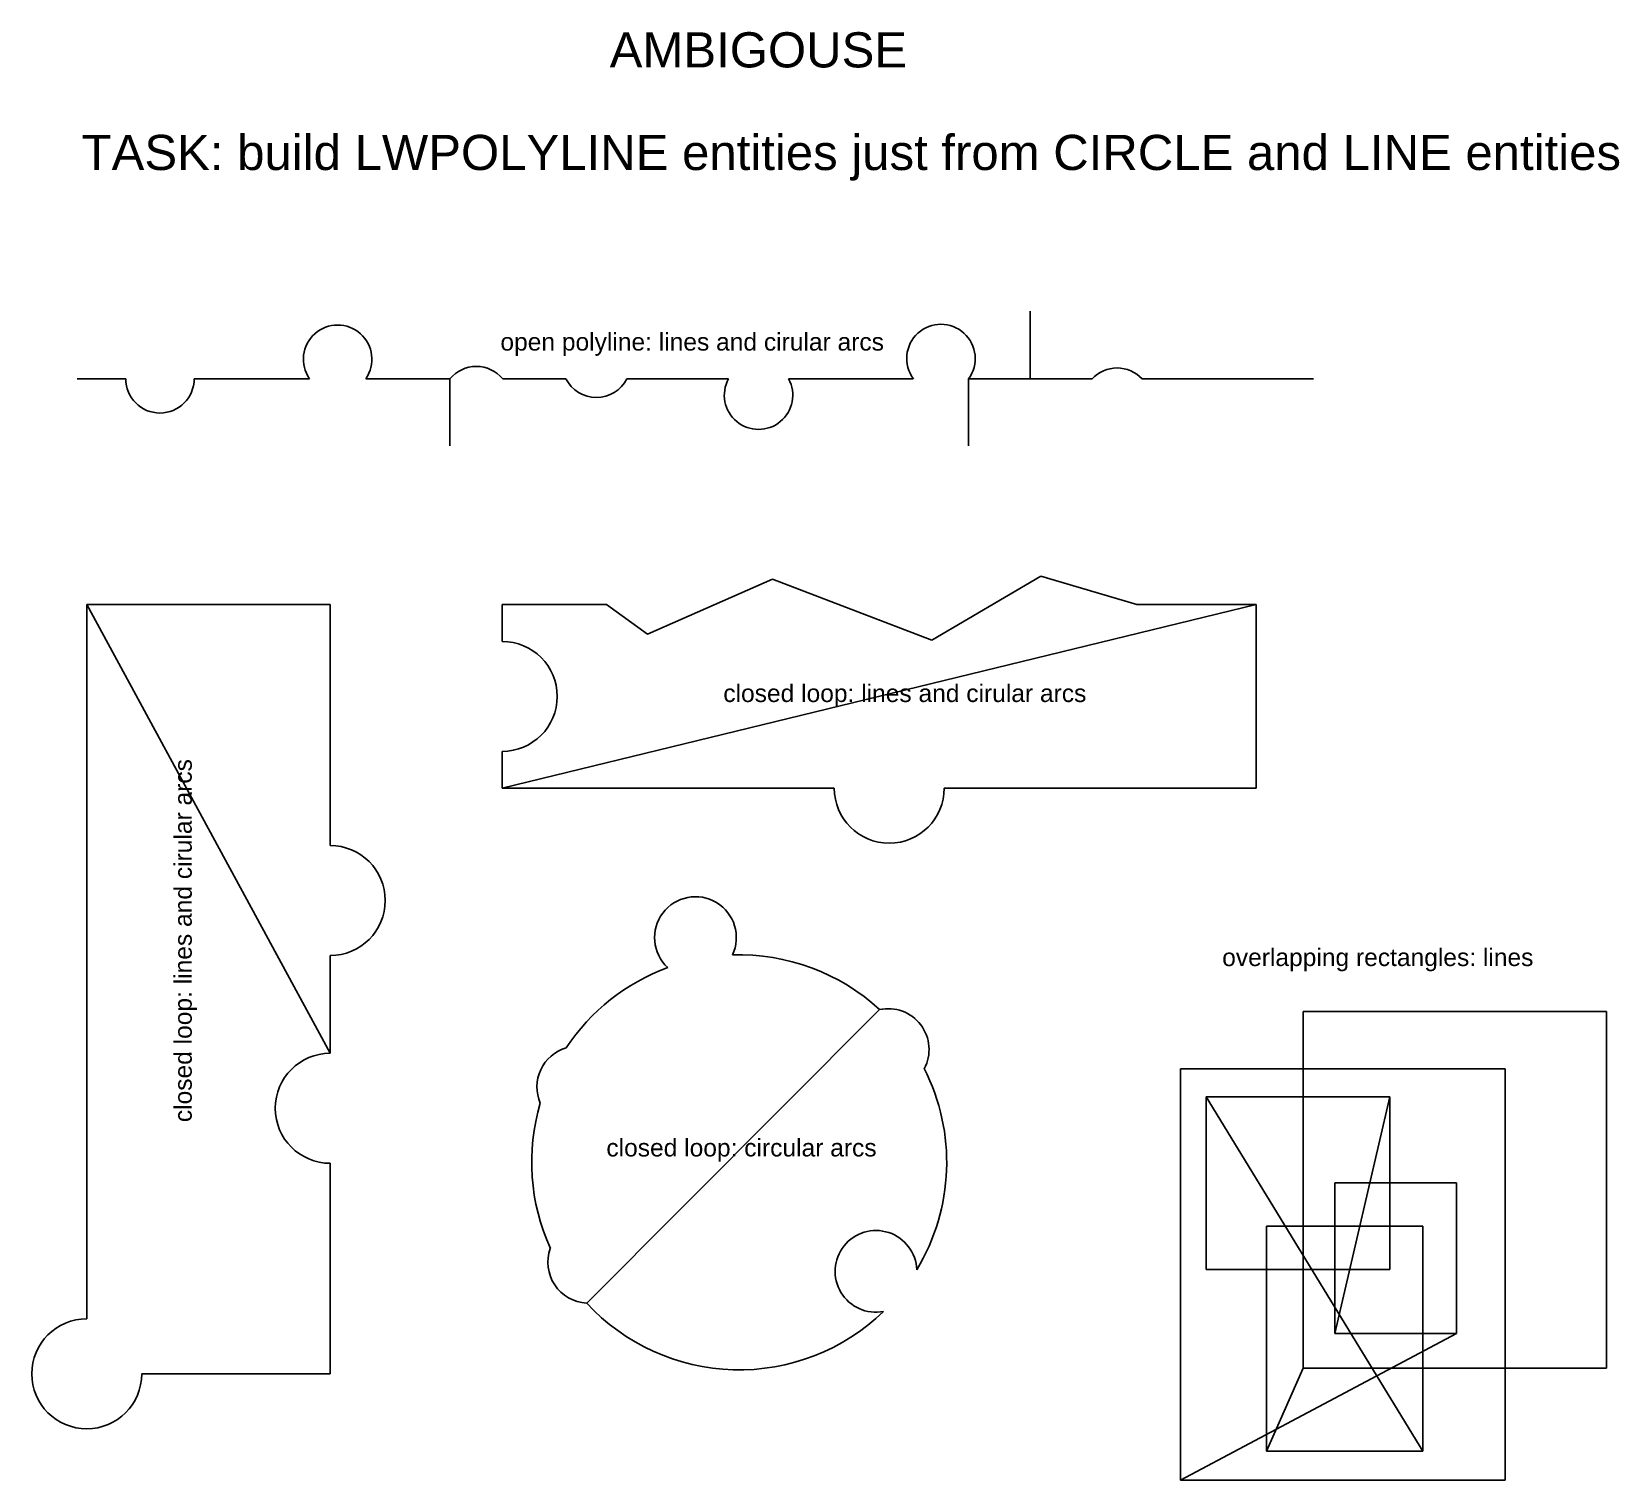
# Model space of a CAD drawing. Header units: metres. Extents: x 120 to 345, y 163 to 369.
import ezdxf

# ---------------------------------------------------------------- set-up
doc = ezdxf.new("R2010")
doc.units = ezdxf.units.M
doc.styles.get("Standard").update_dxf_attribs({"font": 'arial.ttf'})

msp = doc.modelspace()

# ---------------------------------------------------------------- linework, layer by layer
for p, q in [((261.52, 319.41), (261.52, 329.02)), ((125.99, 319.41), (132.87, 319.41)), ((142.61, 319.41), (159.01, 319.41)), ((167.02, 319.41), (178.99, 319.41)), ((178.99, 319.41), (178.99, 309.86)), ((186.5, 319.41), (195.48, 319.41)), ((204.15, 319.41), (218.59, 319.41)), ((227.15, 319.41), (244.88, 319.41)), ((252.74, 319.41), (261.52, 319.41)), ((252.74, 319.41), (252.74, 309.86)), ((261.52, 319.41), (270.3, 319.41)), ((277.42, 319.41), (301.8, 319.41)), ((247.53, 282.26), (263.04, 291.33)), ((263.04, 291.33), (276.68, 287.29)), ((207.06, 283.11), (224.87, 290.93)), ((224.87, 290.93), (247.53, 282.26)), ((127.33, 185.73), (127.33, 287.29)), ((127.33, 287.29), (161.96, 287.29)), ((161.96, 223.49), (127.33, 287.29)), ((161.96, 287.29), (161.96, 253.04)), ((186.42, 282.06), (186.42, 287.29)), ((186.42, 287.29), (201.23, 287.29)), ((186.42, 261.18), (293.62, 287.29)), ((201.23, 287.29), (207.06, 283.11)), ((276.68, 287.29), (293.62, 287.29)), ((293.62, 287.29), (293.62, 261.18)), ((186.42, 261.18), (186.42, 266.41)), ((233.63, 261.18), (186.42, 261.18)), ((293.62, 261.18), (249.28, 261.18)), ((161.96, 237.39), (161.96, 223.49)), ((198.43, 187.96), (240.08, 229.7)), ((300.34, 229.45), (343.48, 229.45)), ((300.34, 178.68), (300.34, 229.45)), ((343.48, 229.45), (343.48, 178.68)), ((282.86, 221.27), (329.04, 221.27)), ((282.86, 162.76), (282.86, 221.27)), ((329.04, 221.27), (329.04, 162.76)), ((286.54, 217.31), (312.66, 217.31)), ((286.54, 192.75), (286.54, 217.31)), ((286.54, 217.31), (317.35, 166.9)), ((304.84, 183.64), (312.66, 217.31)), ((312.66, 217.31), (312.66, 192.75)), ((161.96, 207.84), (161.96, 177.9)), ((304.84, 205.08), (322.14, 205.08)), ((304.84, 183.64), (304.84, 205.08)), ((322.14, 205.08), (322.14, 183.64)), ((295.09, 198.91), (317.35, 198.91)), ((295.09, 166.9), (295.09, 198.91)), ((317.35, 198.91), (317.35, 166.9)), ((312.66, 192.75), (286.54, 192.75)), ((282.86, 162.76), (322.14, 183.64)), ((322.14, 183.64), (304.84, 183.64)), ((295.09, 166.9), (300.34, 178.68)), ((343.48, 178.68), (300.34, 178.68)), ((161.96, 177.9), (135.16, 177.9)), ((317.35, 166.9), (295.09, 166.9)), ((329.04, 162.76), (282.86, 162.76))]:
    msp.add_line(p, q)
for centre, radius, start, end in [((163.01, 322.18), 4.87, 325.315, 214.685), ((248.81, 322.29), 4.87, 323.7132, 216.2868), ((182.74, 316.3), 4.87, 39.5946, 140.4054), ((273.86, 316.08), 4.87, 43.0689, 136.9311), ((137.74, 319.41), 4.87, 180, 0), ((199.81, 321.62), 4.87, 207.0811, 332.9189), ((222.87, 317.08), 4.87, 151.4442, 28.5558), ((186.42, 274.24), 7.82, 270, 90), ((241.46, 261.18), 7.82, 180, 0), ((161.96, 245.21), 7.82, 270, 90), ((213.9, 239.94), 5.81, 334.7772, 227.2257), ((220.12, 207.97), 29.51, 47.4179, 91.8687), ((220.12, 207.97), 29.51, 110.1341, 146.507), ((241.31, 224.02), 5.81, 332.0407, 102.2351), ((197.16, 218.69), 5.81, 106.5387, 203.4054), ((161.96, 215.66), 7.82, 90, 270), ((220.12, 207.97), 29.51, 328.8387, 26.8579), ((220.12, 207.97), 29.51, 163.4371, 204.4975), ((239.57, 192.47), 5.81, 2.2568, 280.646), ((198.72, 193.76), 5.81, 160.1212, 267.0677), ((220.12, 207.97), 29.51, 222.6914, 314.0641), ((127.33, 177.9), 7.82, 90, 0)]:
    msp.add_arc(centre, radius, start, end)

# ---------------------------------------------------------------- texts
for s, height, p in [('AMBIGOUSE', 5, (201.7, 363.69)), ('TASK: build LWPOLYLINE entities just from CIRCLE and LINE entities', 5, (126.6, 349.1)), ('open polyline: lines and cirular arcs', 2.5, (186.16, 323.42)), ('closed loop: lines and cirular arcs', 2.5, (217.86, 273.44)), ('overlapping rectangles: lines', 2.5, (288.81, 235.89)), ('closed loop: circular arcs', 2.5, (201.23, 208.81))]:
    msp.add_text(s, height=height).set_placement(p)
msp.add_text('closed loop: lines and cirular arcs', height=2.5, rotation=90).set_placement((142.26, 213.69))

doc.saveas('drawing.dxf')
